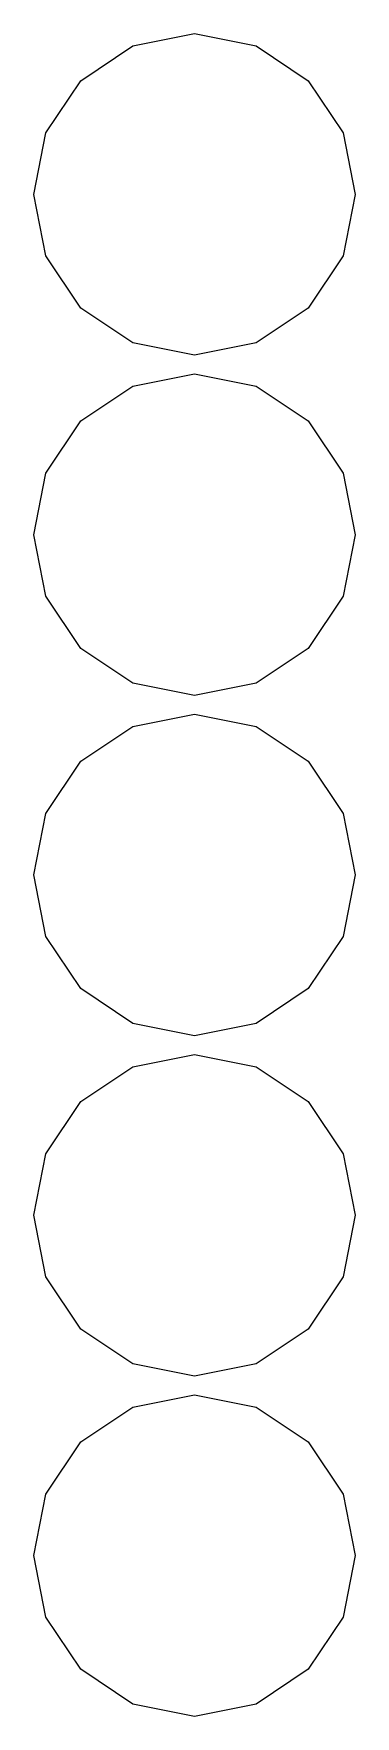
# Model space of a CAD drawing. Extents: x -297 to 225, y -162 to 184.
# Drawn here: x -297.15 to -294.59, y 170.25 to 183.65 of the extents above.
import ezdxf

# ---------------------------------------------------------------- set-up
doc = ezdxf.new("R2010")
doc.units = 0

msp = doc.modelspace()

# ---------------------------------------------------------------- linework, layer by layer
at = {"layer": 'Layer 1'}
for p, q in [((-296.775097, 183.274097), (-296.359835, 183.551566)), ((-296.359835, 183.551566), (-295.87, 183.649)), ((-295.87, 183.649), (-295.380165, 183.551566)), ((-295.87, 183.649), (-295.87, 183.649)), ((-295.380165, 183.551566), (-294.964903, 183.274097)), ((-297.052566, 182.858835), (-296.775097, 183.274097)), ((-294.964903, 183.274097), (-294.687434, 182.858835)), ((-297.15, 182.369), (-297.052566, 182.858835)), ((-294.687434, 182.858835), (-294.59, 182.369)), ((-297.052566, 181.879165), (-297.15, 182.369)), ((-294.59, 182.369), (-294.687434, 181.879165)), ((-296.775097, 181.463903), (-297.052566, 181.879165)), ((-294.687434, 181.879165), (-294.964903, 181.463903)), ((-296.359835, 181.186434), (-296.775097, 181.463903)), ((-294.964903, 181.463903), (-295.380165, 181.186434)), ((-295.87, 181.089), (-296.359835, 181.186434)), ((-295.380165, 181.186434), (-295.87, 181.089)), ((-296.359835, 180.842566), (-295.87, 180.94)), ((-295.87, 180.94), (-295.380165, 180.842566)), ((-295.87, 180.94), (-295.87, 180.94)), ((-296.775097, 180.565097), (-296.359835, 180.842566)), ((-295.380165, 180.842566), (-294.964903, 180.565097)), ((-297.052566, 180.149835), (-296.775097, 180.565097)), ((-294.964903, 180.565097), (-294.687434, 180.149835)), ((-297.15, 179.66), (-297.052566, 180.149835)), ((-294.687434, 180.149835), (-294.59, 179.66)), ((-297.052566, 179.170165), (-297.15, 179.66)), ((-294.59, 179.66), (-294.687434, 179.170165)), ((-296.775097, 178.754903), (-297.052566, 179.170165)), ((-294.687434, 179.170165), (-294.964903, 178.754903)), ((-296.359835, 178.477434), (-296.775097, 178.754903)), ((-294.964903, 178.754903), (-295.380165, 178.477434)), ((-295.87, 178.38), (-296.359835, 178.477434)), ((-295.380165, 178.477434), (-295.87, 178.38)), ((-296.359835, 178.133566), (-295.87, 178.231)), ((-295.87, 178.231), (-295.380165, 178.133566)), ((-295.87, 178.231), (-295.87, 178.231)), ((-296.775097, 177.856097), (-296.359835, 178.133566)), ((-295.380165, 178.133566), (-294.964903, 177.856097)), ((-297.052566, 177.440835), (-296.775097, 177.856097)), ((-294.964903, 177.856097), (-294.687434, 177.440835)), ((-297.15, 176.951), (-297.052566, 177.440835)), ((-294.687434, 177.440835), (-294.59, 176.951)), ((-297.052566, 176.461165), (-297.15, 176.951)), ((-294.59, 176.951), (-294.687434, 176.461165)), ((-296.775097, 176.045903), (-297.052566, 176.461165)), ((-294.687434, 176.461165), (-294.964903, 176.045903)), ((-296.359835, 175.768434), (-296.775097, 176.045903)), ((-294.964903, 176.045903), (-295.380165, 175.768434)), ((-295.87, 175.671), (-296.359835, 175.768434)), ((-295.380165, 175.768434), (-295.87, 175.671)), ((-296.359835, 175.423566), (-295.87, 175.521)), ((-295.87, 175.521), (-295.380165, 175.423566)), ((-295.87, 175.521), (-295.87, 175.521)), ((-296.775097, 175.146097), (-296.359835, 175.423566)), ((-295.380165, 175.423566), (-294.964903, 175.146097)), ((-297.052566, 174.730835), (-296.775097, 175.146097)), ((-294.964903, 175.146097), (-294.687434, 174.730835)), ((-297.15, 174.241), (-297.052566, 174.730835)), ((-294.687434, 174.730835), (-294.59, 174.241)), ((-297.052566, 173.751165), (-297.15, 174.241)), ((-294.59, 174.241), (-294.687434, 173.751165)), ((-296.775097, 173.335903), (-297.052566, 173.751165)), ((-294.687434, 173.751165), (-294.964903, 173.335903)), ((-296.359835, 173.058434), (-296.775097, 173.335903)), ((-294.964903, 173.335903), (-295.380165, 173.058434)), ((-295.87, 172.961), (-296.359835, 173.058434)), ((-295.380165, 173.058434), (-295.87, 172.961)), ((-296.775097, 172.437097), (-296.359835, 172.714566)), ((-296.359835, 172.714566), (-295.87, 172.812)), ((-295.87, 172.812), (-295.380165, 172.714566)), ((-295.87, 172.812), (-295.87, 172.812)), ((-295.380165, 172.714566), (-294.964903, 172.437097)), ((-297.052566, 172.021835), (-296.775097, 172.437097)), ((-294.964903, 172.437097), (-294.687434, 172.021835)), ((-297.15, 171.532), (-297.052566, 172.021835)), ((-294.687434, 172.021835), (-294.59, 171.532)), ((-297.052566, 171.042165), (-297.15, 171.532)), ((-294.59, 171.532), (-294.687434, 171.042165)), ((-296.775097, 170.626903), (-297.052566, 171.042165)), ((-294.687434, 171.042165), (-294.964903, 170.626903)), ((-296.359835, 170.349434), (-296.775097, 170.626903)), ((-294.964903, 170.626903), (-295.380165, 170.349434)), ((-295.87, 170.252), (-296.359835, 170.349434)), ((-295.380165, 170.349434), (-295.87, 170.252))]:
    msp.add_line(p, q, dxfattribs=at)

doc.saveas('drawing.dxf')
